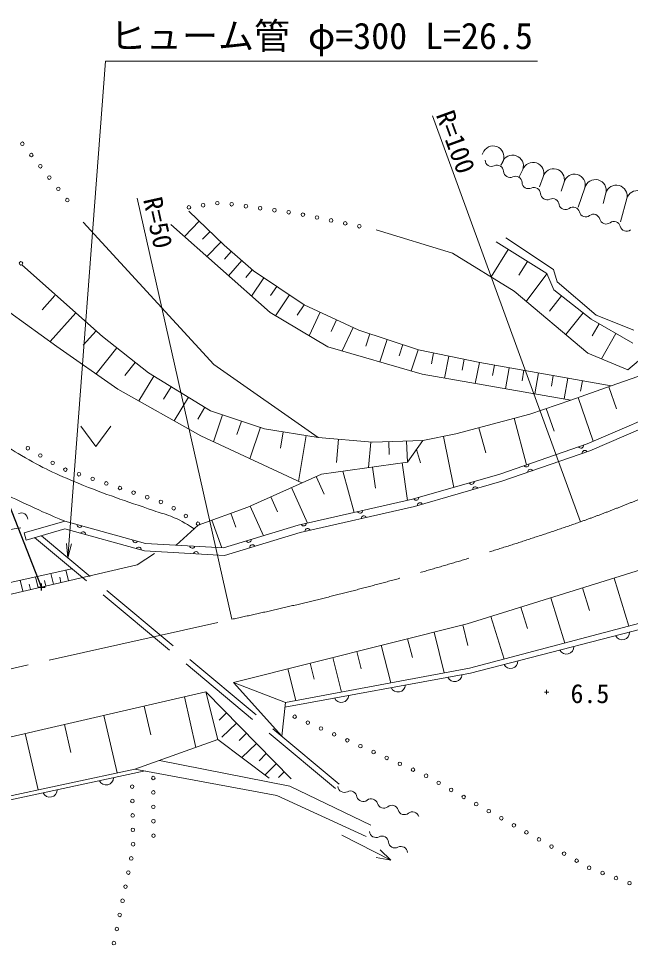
# Model space of a CAD drawing. Units: millimetres, scale not verified. Extents: x 40000 to 680000, y 20000 to 380000.
# Drawn here: x 475046 to 517518, y 260800 to 325350 of the extents above; entities that cross this region are included whole.
import ezdxf
from ezdxf.enums import TextEntityAlignment as Align

# ---------------------------------------------------------------- set-up
doc = ezdxf.new("R2010")
doc.units = ezdxf.units.MM
doc.header["$LTSCALE"] = 1000
doc.linetypes.add('CHAIN', pattern=[18.5, 12, -1.5, 3.5, -1.5])
doc.linetypes.add('DASHED', pattern=[7.5, 6, -1.5])
for name, color, linetype, lineweight in [('M-BMK', 2, 'CHAIN', 13), ('M-STR-HTXT', 7, 'Continuous', 13), ('M-STR-STRC', 7, 'Continuous', 25), ('M-WORK', 1, 'Continuous', 13)]:
    doc.layers.add(name, color=color, linetype=linetype, lineweight=lineweight)
doc.styles.add('ＭＳ ゴシック', font='')
doc.styles.get('ＭＳ ゴシック').set_extended_font_data('MS Gothic')

# ---------------------------------------------------------------- blocks, each defined once
blk = doc.blocks.new('plus')
at = {"color": 0, "linetype": 'Continuous', "lineweight": -2}
for p, q in [((-1.25, 0), (1.25, 0)), ((0, -1.25), (0, 1.25))]:
    blk.add_line(p, q, dxfattribs=at)
blk = doc.blocks.new('open_arrow')
at = {"color": 0, "linetype": 'Continuous', "lineweight": -2}
blk.add_lwpolyline([(7.5, 1.25), (0, 0), (7.5, -1.25)], dxfattribs=at)

msp = doc.modelspace()

# ---------------------------------------------------------------- linework, layer by layer
at = {"layer": 'M-BMK'}
msp.add_line((404971, 264599), (489845, 283649), dxfattribs=at)
for centre, radius, start, end in [((480208, 384511), 100000, 289.78555, 307.16884), ((448242, 479274), 200000, 282.00604, 289.21298)]:
    msp.add_arc(centre, radius, start, end, dxfattribs=at)
at = {"layer": 'M-STR-HTXT'}
for p, q in [((514058, 290414), (503774, 318596)), ((489845, 283649), (483281, 312890))]:
    msp.add_line(p, q, dxfattribs=at)
msp.add_lwpolyline([(478471, 287911), (481068, 322404), (511068, 322404)], dxfattribs=at)
at = {"layer": 'M-STR-STRC'}
msp.add_line((476630, 285889), (463139, 320012), dxfattribs=at)
at = {"layer": 'M-WORK'}
for p, q in [((507349, 316144), (507216, 315922)), ((508635, 315371), (508524, 315164)), ((510049, 314871), (509800, 314360)), ((511463, 314370), (511212, 313663)), ((512914, 313990), (512703, 313370)), ((514365, 313611), (513892, 312265)), ((515816, 313231), (515626, 312505)), ((517267, 312851), (516842, 311233)), ((486874, 311987), (489313, 309610)), ((479531, 311220), (488608, 301334)), ((487590, 311289), (486553, 310225)), ((492511, 304935), (485615, 311057)), ((488336, 310563), (487817, 310031)), ((499859, 310693), (505168, 309059)), ((508193, 309857), (511712, 307652)), ((512181, 307933), (508874, 310138)), ((489081, 309837), (488111, 308841)), ((489313, 309610), (491362, 307828)), ((509041, 309326), (507841, 307411)), ((489803, 309185), (489346, 308660)), ((505168, 309059), (509452, 306417)), ((475279, 308256), (480869, 303284)), ((490537, 308546), (489624, 307498)), ((491270, 307907), (490814, 307383)), ((510381, 308486), (509781, 307528)), ((512439, 307066), (512181, 307933)), ((492070, 307356), (491220, 306081)), ((491362, 307828), (494880, 305482)), ((511716, 307641), (510283, 305719)), ((511712, 307652), (512204, 306526)), ((492962, 306761), (492538, 306123)), ((515136, 304767), (512439, 307066)), ((477563, 306128), (476671, 305124)), ((493855, 306166), (492886, 304713)), ((509452, 306417), (514573, 302117)), ((512740, 306103), (511898, 305039)), ((512204, 306526), (514784, 304486)), ((517341, 300968), (523345, 306057)), ((494871, 305488), (494387, 304762)), ((494880, 305482), (498664, 303716)), ((474442, 304958), (477691, 302589)), ((479015, 304933), (477229, 302925)), ((496522, 302566), (492511, 304935)), ((495978, 304970), (495216, 303338)), ((514229, 304925), (513032, 303411)), ((517763, 303712), (515136, 304767)), ((497120, 304436), (496739, 303620)), ((514784, 304486), (517692, 302820)), ((515343, 304166), (514863, 303329)), ((480420, 303683), (479527, 302679)), ((498263, 303903), (497505, 302281)), ((498664, 303716), (502807, 302355)), ((499434, 303463), (499155, 302612)), ((516515, 303495), (515505, 301730)), ((480869, 303284), (484058, 300751)), ((500625, 303072), (500116, 301523)), ((477691, 302589), (481936, 299634)), ((481871, 302488), (480434, 300679)), ((503065, 300667), (496522, 302566)), ((501709, 302716), (501455, 301941)), ((502793, 302360), (502309, 300886)), ((502807, 302355), (507060, 301480)), ((503856, 302139), (503700, 301380)), ((514573, 302117), (517341, 300968)), ((483137, 301482), (482419, 300578)), ((504920, 301920), (504606, 300397)), ((505986, 301701), (505829, 300939)), ((507052, 301481), (506752, 300022)), ((507060, 301480), (516190, 299848)), ((516190, 299848), (520897, 301521)), ((488608, 301334), (495833, 296271)), ((508079, 301298), (507948, 300565)), ((509105, 301114), (508844, 299657)), ((510125, 300932), (509995, 300203)), ((484435, 300521), (483393, 298810)), ((484058, 300751), (488374, 298124)), ((513391, 298862), (503065, 300667)), ((511145, 300749), (510886, 299300)), ((512160, 300568), (512030, 299843)), ((513174, 300387), (512916, 298945)), ((514183, 300206), (514054, 299486)), ((481936, 299634), (487706, 296373)), ((485633, 299792), (485112, 298937)), ((513391, 298862), (516190, 299848)), ((516022, 299790), (516548, 298269)), ((486831, 299063), (485836, 297430)), ((513893, 299054), (514944, 296013)), ((487974, 298367), (487477, 297550)), ((510530, 297893), (513391, 298862)), ((511681, 298291), (512227, 296711)), ((488374, 298124), (492127, 296881)), ((489200, 297850), (488577, 295968)), ((505401, 296517), (510530, 297893)), ((509446, 297602), (510312, 294373)), ((479358, 297051), (480408, 295651)), ((480408, 295651), (481458, 297051)), ((490518, 297414), (490206, 296473)), ((491835, 296977), (491110, 294791)), ((507005, 296947), (507473, 295204)), ((487706, 296373), (494718, 293114)), ((492127, 296881), (495833, 296271)), ((493414, 296669), (493227, 295532)), ((495005, 296407), (494481, 293224)), ((503103, 296064), (505401, 296517)), ((504551, 296349), (505250, 292807)), ((495833, 296271), (499609, 295942)), ((497246, 296148), (497106, 294541)), ((499495, 295952), (499341, 294180)), ((499609, 295942), (503103, 296064)), ((500740, 295982), (500770, 295093)), ((501984, 296025), (502035, 294560)), ((502055, 294563), (503103, 296064)), ((502672, 295446), (502939, 294509)), ((496066, 293718), (502055, 294563)), ((501677, 294509), (502044, 291905)), ((490969, 291435), (496066, 293718)), ((497551, 293928), (498334, 291064)), ((499614, 294218), (499822, 292745)), ((495713, 293560), (496264, 292330)), ((493991, 292789), (495092, 290328)), ((492554, 292145), (493014, 291119)), ((487513, 290184), (490969, 291435)), ((491118, 291502), (492037, 289450)), ((488454, 290525), (489144, 288618)), ((489788, 291008), (490133, 290055)), ((485993, 288796), (487513, 290184)), ((475430, 289650), (475573, 289150)), ((483280, 287422), (484476, 288220)), ((424981, 273978), (483280, 287422)), ((506184, 283336), (520140, 287675)), ((471049, 285446), (478746, 287161)), ((477461, 286081), (477287, 286836)), ((478508, 286322), (478336, 287070)), ((475335, 285590), (475157, 286362)), ((475869, 285713), (475781, 286095)), ((476404, 285837), (476228, 286600)), ((476933, 285959), (476845, 286336)), ((477985, 286201), (477899, 286575)), ((516380, 286506), (517414, 283182)), ((514183, 285823), (514671, 284254)), ((511986, 285140), (512962, 282001)), ((506346, 280246), (521042, 284145)), ((509911, 284495), (510372, 283013)), ((507836, 283850), (508758, 280886)), ((489958, 279270), (506184, 283336)), ((503886, 282760), (504598, 279920)), ((505874, 283258), (506230, 281838)), ((502055, 282301), (502382, 280993)), ((500223, 281842), (500879, 279226)), ((496850, 280997), (497453, 278587)), ((498536, 281420), (498838, 280215)), ((493570, 277863), (506346, 280246)), ((493742, 280219), (494298, 277999)), ((495296, 280608), (495574, 279498)), ((493323, 275525), (489958, 279270)), ((489958, 279270), (493570, 277863)), ((447484, 269280), (488050, 278601)), ((486553, 278257), (487357, 274756)), ((488050, 278601), (493961, 272573)), ((488880, 275298), (488050, 278601)), ((483760, 277615), (484218, 275620)), ((493570, 277863), (493323, 275525)), ((480967, 276974), (481884, 272984)), ((489473, 277150), (488969, 276655)), ((478233, 276345), (478682, 274392)), ((490166, 276443), (489157, 275454)), ((475499, 275717), (476396, 271811)), ((490858, 275737), (490354, 275242)), ((483126, 273249), (488880, 275298)), ((488880, 275298), (492445, 272608)), ((491551, 275031), (490542, 274042)), ((484821, 273853), (493883, 272061)), ((492243, 274325), (491739, 273830)), ((425545, 260941), (483126, 273249)), ((426399, 260800), (483831, 273117)), ((492976, 271404), (483126, 273249)), ((492936, 273618), (492140, 272838)), ((493482, 273061), (493084, 272671)), ((493883, 272061), (499497, 269356)), ((499168, 268559), (492976, 271404)), ((497483, 268652), (500896, 266928)), ((500896, 266928), (500139, 267647)), ((500896, 266928), (499868, 267111))]:
    msp.add_line(p, q, dxfattribs=at)
at = {"layer": 'M-WORK', "linetype": 'DASHED'}
for p, q in [((497047, 271899), (476159, 289318)), ((497303, 272206), (476624, 289451))]:
    msp.add_line(p, q, dxfattribs=at)
at = {"layer": 'M-WORK'}
for points in [[(475430, 289650), (478260, 290462), (483862, 288916), (489270, 288611), (494459, 290185), (502390, 291984), (508445, 293727), (514512, 295827), (520876, 298565), (527667, 301988), (533606, 305658), (540338, 310451), (544672, 314104)], [(475573, 289150), (478263, 289921), (483777, 288400), (489333, 288087), (494592, 289682), (502520, 291480), (508602, 293231), (514700, 295342), (521096, 298094), (527921, 301534), (533894, 305224), (540657, 310040), (545007, 313707)], [(493537, 277556), (506417, 279917), (521123, 283694)]]:
    msp.add_lwpolyline(points, dxfattribs=at)
for centre in [(475309, 316662), (475932, 315880), (476556, 315098), (477179, 314316), (477802, 313534), (478426, 312752), (487855, 312392), (488845, 312538), (489835, 312463), (490825, 312324), (486866, 312245), (491815, 312184), (492805, 312045), (493796, 311906), (494782, 311742), (495761, 311540), (496740, 311338), (497720, 311135), (498699, 310933), (475209, 308360), (475688, 295524), (476551, 295018), (477413, 294512), (478291, 294039), (479238, 293719), (480186, 293399), (481133, 293079), (482081, 292760), (483028, 292440), (483976, 292120), (484923, 291800), (485813, 291359), (486656, 290822), (487500, 290285), (494213, 276884), (495125, 276475), (496038, 276066), (496951, 275658), (497863, 275249), (498776, 274840), (499689, 274431), (500601, 274023), (501514, 273614), (502427, 273205), (484398, 272626), (503333, 272785), (504204, 272294), (482929, 272031), (505075, 271802), (482946, 271031), (484401, 271626), (505946, 271311), (484403, 270626), (506817, 270820), (482962, 270032), (507688, 270328), (508559, 269837), (484406, 269626), (509430, 269346), (482978, 269032), (484409, 268626), (510301, 268855), (482995, 268032), (511172, 268363), (512043, 267872), (512914, 267381), (482866, 267046), (513785, 266890), (482665, 266066), (514656, 266398), (515586, 266032), (516522, 265681), (517458, 265330), (482465, 265086), (482265, 264106), (482065, 263127), (481864, 262147), (481664, 261167)]:
    msp.add_circle(centre, 125, dxfattribs=at)
for centre, radius, start, end in [((507992, 315758), 750, 328.98944, 148.98944), ((509342, 315121), 750, 340.49119, 160.49119), ((507880, 315544), 452, 182.76134, 295.05129), ((508262, 314726), 452, 2.76134, 115.05129), ((510756, 314620), 750, 340.49119, 160.49119), ((509164, 314769), 452, 182.76134, 295.05129), ((509546, 313951), 452, 2.76134, 115.05129), ((512188, 314180), 750, 345.34304, 165.34304), ((513639, 313800), 750, 345.34304, 165.34304), ((510448, 313995), 452, 182.76134, 295.05129), ((515091, 313421), 750, 345.34304, 165.34304), ((516542, 313041), 750, 345.34304, 165.34304), ((510831, 313176), 452, 2.76134, 115.05129), ((511733, 313220), 452, 182.76134, 295.05129), ((517993, 312662), 750, 345.34304, 165.34304), ((512115, 312402), 452, 2.76134, 115.05129), ((513004, 312536), 452, 194.46396, 306.75391), ((513544, 311813), 452, 14.46396, 126.75391), ((514419, 312038), 452, 194.46396, 306.75391), ((514959, 311315), 452, 14.46396, 126.75391), ((515833, 311540), 452, 194.46396, 306.75391), ((516374, 310817), 452, 14.46396, 126.75391), ((517248, 311042), 452, 194.46396, 306.75391), ((514080, 295706), 177, 207.8909, 10.29608), ((514348, 295191), 177, 27.8909, 190.29608), ((510300, 294398), 177, 207.8909, 10.29608), ((510568, 293883), 177, 27.8909, 190.29608), ((506489, 293192), 177, 204.85946, 7.26464), ((506756, 292671), 177, 24.85946, 187.26464), ((502645, 292085), 177, 204.85946, 7.26464), ((498749, 291186), 177, 201.57725, 3.98243), ((502912, 291565), 177, 24.85946, 187.26464), ((475231, 290578), 452, 1.92554, 114.21549), ((499016, 290657), 177, 21.57725, 183.98243), ((479285, 290207), 177, 173.36831, 335.77349), ((494848, 290301), 177, 201.57725, 3.98243), ((495115, 289772), 177, 21.57725, 183.98243), ((479519, 289547), 177, 353.36831, 155.77349), ((491011, 289167), 177, 205.66842, 8.0736), ((483141, 289143), 177, 173.36831, 335.77349), ((483375, 288483), 177, 353.36831, 155.77349), ((487103, 288760), 177, 185.57591, 347.98109), ((491279, 288649), 177, 25.66842, 188.0736), ((487360, 288171), 177, 5.57591, 167.98109), ((516952, 282739), 512, 207.08156, 1.7208), ((513078, 281744), 512, 207.08156, 1.7208), ((509203, 280749), 512, 207.08156, 1.7208), ((505320, 279831), 512, 203.06885, 357.70808), ((501386, 279109), 512, 203.06885, 357.70808), ((497451, 278388), 512, 203.06885, 357.70808), ((481130, 272653), 512, 204.78553, 359.42476), ((477219, 271814), 512, 204.78553, 359.42476), ((497666, 272080), 452, 185.04144, 297.33139), ((498081, 271278), 452, 5.04144, 117.33139), ((498964, 271444), 452, 196.2849, 308.57485), ((499527, 270738), 452, 16.2849, 128.57485), ((500394, 270991), 452, 196.2849, 308.57485), ((500957, 270285), 452, 16.2849, 128.57485), ((501824, 270538), 452, 196.2849, 308.57485), ((502387, 269832), 452, 16.2849, 128.57485), ((499860, 268950), 452, 184.98091, 297.27086), ((500274, 268147), 452, 4.98091, 117.27086), ((501174, 268225), 452, 184.98091, 297.27086), ((501588, 267423), 452, 4.98091, 117.27086)]:
    msp.add_arc(centre, radius, start, end, dxfattribs=at)
for points, knots in [([(468467, 301116), (469171, 300120), (469398, 299811), (470085, 299052), (470843, 298216), (471319, 297791), (472196, 297082), (473315, 296178), (474008, 295751), (475245, 295018), (476719, 294144), (477602, 293745), (479186, 293095), (481196, 292268), (482362, 291904), (484416, 291195), (484881, 291034), (485155, 290979), (485612, 290796), (486280, 290529), (486508, 290374), (487242, 289937)], [0, 0, 0, 0, 1, 1, 1, 2, 2, 2, 3, 3, 3, 4, 4, 4, 5, 5, 5, 6, 6, 6, 7, 7, 7, 7]), ([(467769, 297334), (468641, 296319), (468923, 295998), (469763, 295246), (470650, 294452), (471189, 294044), (472202, 293417), (473565, 292574), (474384, 292192), (475838, 291517), (476774, 291082), (477094, 290939), (478260, 290462)], [0, 0, 0, 0, 1, 1, 1, 2, 2, 2, 3, 3, 3, 4, 4, 4, 4]), ([(427784, 275364), (430601, 276474), (431316, 276753), (433585, 277631), (436480, 278751), (438085, 279426), (441012, 280461), (443255, 281254), (444532, 281643), (446813, 282322), (449241, 283045), (450626, 283363), (453067, 284042), (456197, 284912), (457949, 285403), (461073, 286293), (463861, 287088), (465406, 287595), (468203, 288357), (469841, 288804), (470751, 289091), (472409, 289452), (473498, 289689), (473865, 289764), (475208, 289999)], [0, 0, 0, 0, 1, 1, 1, 2, 2, 2, 3, 3, 3, 4, 4, 4, 5, 5, 5, 6, 6, 6, 7, 7, 7, 8, 8, 8, 8])]:
    msp.add_open_spline(points, degree=3, knots=knots, dxfattribs=at)

# ---------------------------------------------------------------- block references
at = {"layer": 'M-STR-HTXT', "xscale": 133, "yscale": 133, "rotation": 85.7}
msp.add_blockref('open_arrow', (478471, 287911), dxfattribs=at)
at = {"layer": 'M-STR-STRC', "xscale": 200, "yscale": 200}
msp.add_blockref('plus', (476630, 285889), dxfattribs=at)
at = {"layer": 'M-WORK', "xscale": 120, "yscale": 120}
msp.add_blockref('plus', (511705, 278600), dxfattribs=at)

# ---------------------------------------------------------------- texts
at = {"layer": 'M-STR-HTXT', "style": 'ＭＳ ゴシック'}
msp.add_text('ヒューム管 φ=300 L=26.5', height=1833, dxfattribs=at).set_placement((496068, 324154), align=Align.MIDDLE_CENTER)
for s, rotation, p in [('R=100', 290.047, (505391, 316791)), ('R=50', 282.651, (484723, 311187))]:
    msp.add_text(s, height=1320, rotation=rotation, dxfattribs=at).set_placement(p, align=Align.MIDDLE_CENTER)
at = {"layer": 'M-WORK', "style": 'ＭＳ ゴシック'}
msp.add_text('6.5', height=1320, dxfattribs=at).set_placement((514707, 278489), align=Align.MIDDLE_CENTER)

doc.saveas('drawing.dxf')
